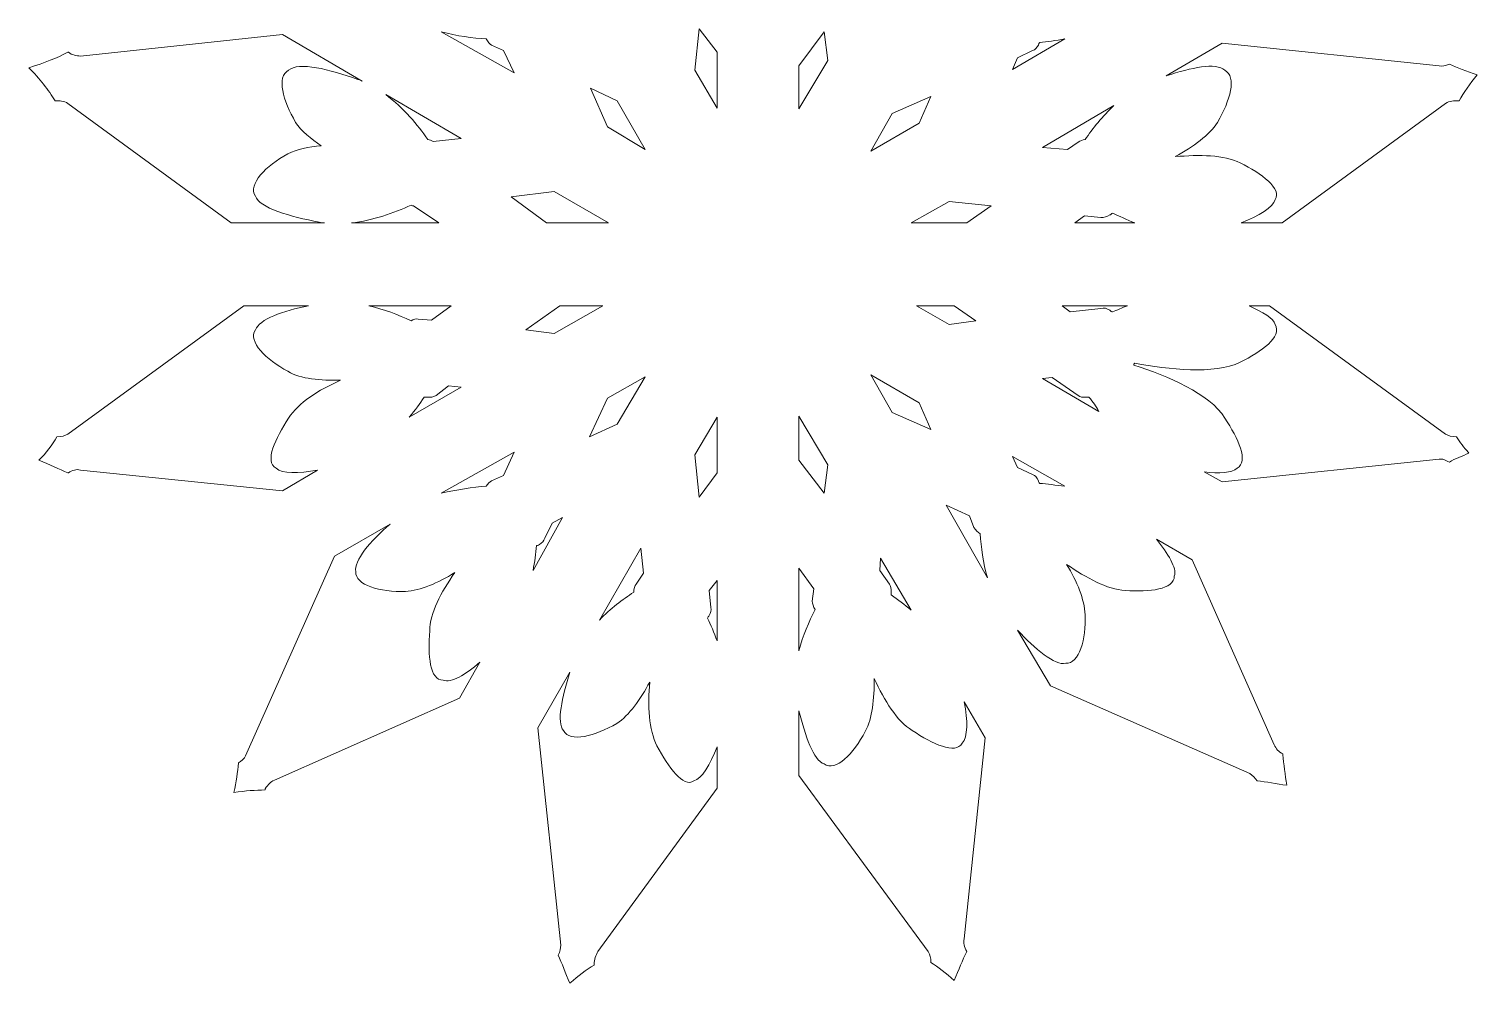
# Model space of a CAD drawing. Header units: centimetres. Extents: x -33.1 to -5.6, y 20.1 to 67.8.
# Drawn here: x -27.73 to -20.99, y 49.28 to 53.72 of the extents above; entities that cross this region are included whole.
import ezdxf

# ---------------------------------------------------------------- set-up
doc = ezdxf.new("R2010")
doc.units = ezdxf.units.CM
doc.header["$MEASUREMENT"] = 0
doc.layers.add('Layer 1', color=7, linetype='Continuous')

msp = doc.modelspace()

# ---------------------------------------------------------------- linework, layer by layer
at = {"layer": 'Layer 1', "color": 7, "lineweight": 0}
for points, knots in [([(-25.60133, 53.67272), (-25.60133, 53.67272), (-25.60133, 53.67272), (-25.60133, 53.67272), (-25.60133, 53.67272), (-25.59315, 53.66045), (-25.58418, 53.64817), (-25.57599, 53.64446), (-25.57599, 53.64446), (-25.57599, 53.64446), (-25.52103, 53.61864), (-25.52103, 53.61864), (-25.52103, 53.61864), (-25.52103, 53.61864), (-25.47191, 53.51475), (-25.47191, 53.51475), (-25.47191, 53.51475), (-25.47191, 53.51475), (-25.81018, 53.70674), (-25.81018, 53.70674), (-25.81018, 53.70674), (-25.73962, 53.68549), (-25.66273, 53.6776), (-25.60133, 53.67272)], [0, 0, 0, 0, 0.1428571, 0.1428571, 0.1428571, 0.1428571, 0.2857143, 0.2857143, 0.2857143, 0.2857143, 0.4285714, 0.4285714, 0.4285714, 0.4285714, 0.5714286, 0.5714286, 0.5714286, 0.5714286, 0.7142857, 0.7142857, 0.7142857, 0.7142857, 1, 1, 1, 1]), ([(-24.52698, 53.35122), (-24.52698, 53.35122), (-24.52698, 53.35122), (-24.52698, 53.35122), (-24.52698, 53.35122), (-24.52698, 53.35122), (-24.63087, 53.52693), (-24.63087, 53.52693), (-24.63087, 53.52693), (-24.63087, 53.52693), (-24.6104, 53.71941), (-24.6104, 53.71941), (-24.6104, 53.71941), (-24.6104, 53.71941), (-24.52698, 53.61094), (-24.52698, 53.61094), (-24.52698, 53.61094), (-24.52698, 53.61094), (-24.52698, 53.35122), (-24.52698, 53.35122)], [0, 0, 0, 0, 0.1666667, 0.1666667, 0.1666667, 0.1666667, 0.3333333, 0.3333333, 0.3333333, 0.3333333, 0.5, 0.5, 0.5, 0.5, 0.6666667, 0.6666667, 0.6666667, 0.6666667, 1, 1, 1, 1]), ([(-24.14602, 53.54827), (-24.14602, 53.54827), (-24.14602, 53.54827), (-24.14602, 53.54827), (-24.14602, 53.54827), (-24.14602, 53.54827), (-24.02908, 53.70674), (-24.02908, 53.70674), (-24.02908, 53.70674), (-24.02908, 53.70674), (-24.01173, 53.57283), (-24.01173, 53.57283), (-24.01173, 53.57283), (-24.01173, 53.57283), (-24.14602, 53.34722), (-24.14602, 53.34722), (-24.14602, 53.34722), (-24.14602, 53.34722), (-24.14602, 53.54827), (-24.14602, 53.54827)], [0, 0, 0, 0, 0.1666667, 0.1666667, 0.1666667, 0.1666667, 0.3333333, 0.3333333, 0.3333333, 0.3333333, 0.5, 0.5, 0.5, 0.5, 0.6666667, 0.6666667, 0.6666667, 0.6666667, 1, 1, 1, 1]), ([(-27.54792, 53.37256), (-27.54792, 53.37256), (-27.54792, 53.37256), (-27.54792, 53.37256), (-27.54792, 53.37256), (-27.56594, 53.38533), (-27.58729, 53.38533), (-27.60688, 53.38533), (-27.60688, 53.38533), (-27.63796, 53.43484), (-27.6789, 53.48892), (-27.72899, 53.53921), (-27.72899, 53.53921), (-27.65687, 53.56055), (-27.59869, 53.5856), (-27.54792, 53.61094), (-27.54792, 53.61094), (-27.54792, 53.61094), (-27.54792, 53.61094), (-27.5446, 53.61094), (-27.5446, 53.61094), (-27.5292, 53.59817), (-27.50698, 53.59359), (-27.48973, 53.59359), (-27.48973, 53.59359), (-27.48973, 53.59359), (-26.54967, 53.69407), (-26.54967, 53.69407), (-26.54967, 53.69407), (-26.54967, 53.69407), (-26.17866, 53.47694), (-26.17866, 53.47694), (-26.17866, 53.47694), (-26.18197, 53.47694), (-26.19026, 53.48483), (-26.19913, 53.48483), (-26.19913, 53.48483), (-26.32942, 53.53102), (-26.47512, 53.56913), (-26.52093, 53.52693), (-26.52093, 53.52693), (-26.5792, 53.4974), (-26.54558, 53.38533), (-26.48818, 53.28485), (-26.48818, 53.28485), (-26.46196, 53.24275), (-26.41616, 53.20922), (-26.36948, 53.17599), (-26.36948, 53.17599), (-26.42844, 53.17229), (-26.48165, 53.15884), (-26.52434, 53.13837), (-26.52434, 53.13837), (-26.62501, 53.08429), (-26.71262, 52.9958), (-26.67491, 52.94142), (-26.67491, 52.94142), (-26.65853, 52.88772), (-26.51206, 52.84562), (-26.37854, 52.82028), (-26.37854, 52.82028), (-26.36948, 52.81658), (-26.36207, 52.81658), (-26.35389, 52.81658), (-26.35389, 52.81658), (-26.35389, 52.81658), (-26.78883, 52.81658), (-26.78883, 52.81658), (-26.78883, 52.81658), (-26.78883, 52.81658), (-27.54792, 53.37256), (-27.54792, 53.37256)], [0, 0, 0, 0, 0.0526316, 0.0526316, 0.0526316, 0.0526316, 0.1052632, 0.1052632, 0.1052632, 0.1052632, 0.1578947, 0.1578947, 0.1578947, 0.1578947, 0.2105263, 0.2105263, 0.2105263, 0.2105263, 0.2631579, 0.2631579, 0.2631579, 0.2631579, 0.3157895, 0.3157895, 0.3157895, 0.3157895, 0.3684211, 0.3684211, 0.3684211, 0.3684211, 0.4210526, 0.4210526, 0.4210526, 0.4210526, 0.4736842, 0.4736842, 0.4736842, 0.4736842, 0.5263158, 0.5263158, 0.5263158, 0.5263158, 0.5789474, 0.5789474, 0.5789474, 0.5789474, 0.6315789, 0.6315789, 0.6315789, 0.6315789, 0.6842105, 0.6842105, 0.6842105, 0.6842105, 0.7368421, 0.7368421, 0.7368421, 0.7368421, 0.7894737, 0.7894737, 0.7894737, 0.7894737, 0.8421053, 0.8421053, 0.8421053, 0.8421053, 0.8947368, 0.8947368, 0.8947368, 0.8947368, 1, 1, 1, 1]), ([(-23.12975, 53.5856), (-23.12975, 53.5856), (-23.12975, 53.5856), (-23.12975, 53.5856), (-23.12975, 53.5856), (-23.12975, 53.5856), (-23.05939, 53.61864), (-23.05939, 53.61864), (-23.05939, 53.61864), (-23.04633, 53.62351), (-23.03893, 53.6317), (-23.03074, 53.64446), (-23.03074, 53.64446), (-23.03074, 53.64817), (-23.03074, 53.65674), (-23.02587, 53.65674), (-23.02587, 53.65674), (-22.99312, 53.66045), (-22.94956, 53.66532), (-22.90863, 53.67272), (-22.90863, 53.67272), (-22.90863, 53.67272), (-23.15188, 53.53102), (-23.15188, 53.53102), (-23.15188, 53.53102), (-23.15188, 53.53102), (-23.12975, 53.5856), (-23.12975, 53.5856)], [0, 0, 0, 0, 0.125, 0.125, 0.125, 0.125, 0.25, 0.25, 0.25, 0.25, 0.375, 0.375, 0.375, 0.375, 0.5, 0.5, 0.5, 0.5, 0.625, 0.625, 0.625, 0.625, 0.75, 0.75, 0.75, 0.75, 1, 1, 1, 1]), ([(-21.89742, 52.81658), (-21.89742, 52.81658), (-21.89742, 52.81658), (-21.89742, 52.81658), (-21.89742, 52.81658), (-21.89742, 52.81658), (-22.08893, 52.81658), (-22.08893, 52.81658), (-22.08893, 52.81658), (-22.00619, 52.8501), (-21.93904, 52.88772), (-21.93017, 52.92582), (-21.93017, 52.92582), (-21.89742, 52.97582), (-21.99303, 53.04667), (-22.09292, 53.09618), (-22.09292, 53.09618), (-22.16913, 53.13428), (-22.28296, 53.13428), (-22.39533, 53.12532), (-22.39533, 53.12532), (-22.31083, 53.17229), (-22.23462, 53.22599), (-22.19876, 53.28485), (-22.19876, 53.28485), (-22.1396, 53.38533), (-22.10695, 53.4974), (-22.16436, 53.52693), (-22.16436, 53.52693), (-22.20607, 53.56513), (-22.3199, 53.53921), (-22.43694, 53.50111), (-22.43694, 53.50111), (-22.43694, 53.50111), (-22.17742, 53.65275), (-22.17742, 53.65275), (-22.17742, 53.65275), (-22.17742, 53.65275), (-21.1668, 53.54827), (-21.1668, 53.54827), (-21.1668, 53.54827), (-21.15286, 53.54379), (-21.13727, 53.54827), (-21.11934, 53.55597), (-21.11934, 53.55597), (-21.08172, 53.53921), (-21.03991, 53.52274), (-20.9907, 53.50598), (-20.9907, 53.50598), (-21.02344, 53.46475), (-21.05297, 53.42256), (-21.07431, 53.38533), (-21.07431, 53.38533), (-21.07431, 53.38533), (-21.07831, 53.38533), (-21.07831, 53.38533), (-21.07831, 53.38533), (-21.09799, 53.38533), (-21.11934, 53.38533), (-21.13727, 53.37256), (-21.13727, 53.37256), (-21.13727, 53.37256), (-21.89742, 52.81658), (-21.89742, 52.81658)], [0, 0, 0, 0, 0.0588235, 0.0588235, 0.0588235, 0.0588235, 0.1176471, 0.1176471, 0.1176471, 0.1176471, 0.1764706, 0.1764706, 0.1764706, 0.1764706, 0.2352941, 0.2352941, 0.2352941, 0.2352941, 0.2941176, 0.2941176, 0.2941176, 0.2941176, 0.3529412, 0.3529412, 0.3529412, 0.3529412, 0.4117647, 0.4117647, 0.4117647, 0.4117647, 0.4705882, 0.4705882, 0.4705882, 0.4705882, 0.5294118, 0.5294118, 0.5294118, 0.5294118, 0.5882353, 0.5882353, 0.5882353, 0.5882353, 0.6470588, 0.6470588, 0.6470588, 0.6470588, 0.7058824, 0.7058824, 0.7058824, 0.7058824, 0.7647059, 0.7647059, 0.7647059, 0.7647059, 0.8235294, 0.8235294, 0.8235294, 0.8235294, 0.8823529, 0.8823529, 0.8823529, 0.8823529, 1, 1, 1, 1]), ([(-24.99126, 53.38533), (-24.99126, 53.38533), (-24.99126, 53.38533), (-24.99126, 53.38533), (-24.99126, 53.38533), (-24.99126, 53.38533), (-24.86184, 53.15884), (-24.86184, 53.15884), (-24.86184, 53.15884), (-24.86184, 53.15884), (-25.03628, 53.26361), (-25.03628, 53.26361), (-25.03628, 53.26361), (-25.03628, 53.26361), (-25.11649, 53.44341), (-25.11649, 53.44341), (-25.11649, 53.44341), (-25.11649, 53.44341), (-24.99126, 53.38533), (-24.99126, 53.38533)], [0, 0, 0, 0, 0.1666667, 0.1666667, 0.1666667, 0.1666667, 0.3333333, 0.3333333, 0.3333333, 0.3333333, 0.5, 0.5, 0.5, 0.5, 0.6666667, 0.6666667, 0.6666667, 0.6666667, 1, 1, 1, 1]), ([(-25.8478, 53.19646), (-25.8478, 53.19646), (-25.8478, 53.19646), (-25.8478, 53.19646), (-25.8478, 53.19646), (-25.85598, 53.20153), (-25.86427, 53.20153), (-25.87323, 53.20513), (-25.87323, 53.20513), (-25.91826, 53.27228), (-25.98628, 53.35122), (-26.06902, 53.41437), (-26.06902, 53.41437), (-26.06902, 53.41437), (-25.71769, 53.20922), (-25.71769, 53.20922), (-25.71769, 53.20922), (-25.71769, 53.20922), (-25.8478, 53.19646), (-25.8478, 53.19646)], [0, 0, 0, 0, 0.1666667, 0.1666667, 0.1666667, 0.1666667, 0.3333333, 0.3333333, 0.3333333, 0.3333333, 0.5, 0.5, 0.5, 0.5, 0.6666667, 0.6666667, 0.6666667, 0.6666667, 1, 1, 1, 1]), ([(-23.71205, 53.32637), (-23.71205, 53.32637), (-23.71205, 53.32637), (-23.71205, 53.32637), (-23.71205, 53.32637), (-23.71205, 53.32637), (-23.53195, 53.40531), (-23.53195, 53.40531), (-23.53195, 53.40531), (-23.53195, 53.40531), (-23.58604, 53.28037), (-23.58604, 53.28037), (-23.58604, 53.28037), (-23.58604, 53.28037), (-23.81195, 53.15065), (-23.81195, 53.15065), (-23.81195, 53.15065), (-23.81195, 53.15065), (-23.71205, 53.32637), (-23.71205, 53.32637)], [0, 0, 0, 0, 0.1666667, 0.1666667, 0.1666667, 0.1666667, 0.3333333, 0.3333333, 0.3333333, 0.3333333, 0.5, 0.5, 0.5, 0.5, 0.6666667, 0.6666667, 0.6666667, 0.6666667, 1, 1, 1, 1]), ([(-23.01271, 53.16742), (-23.01271, 53.16742), (-23.01271, 53.16742), (-23.01271, 53.16742), (-23.01271, 53.16742), (-23.01271, 53.16742), (-22.68019, 53.36398), (-22.68019, 53.36398), (-22.68019, 53.36398), (-22.7334, 53.31399), (-22.77921, 53.25503), (-22.81448, 53.20513), (-22.81448, 53.20513), (-22.82589, 53.20153), (-22.83748, 53.20153), (-22.84723, 53.19246), (-22.84723, 53.19246), (-22.84723, 53.19246), (-22.89635, 53.15884), (-22.89635, 53.15884), (-22.89635, 53.15884), (-22.89635, 53.15884), (-23.01271, 53.16742), (-23.01271, 53.16742)], [0, 0, 0, 0, 0.1428571, 0.1428571, 0.1428571, 0.1428571, 0.2857143, 0.2857143, 0.2857143, 0.2857143, 0.4285714, 0.4285714, 0.4285714, 0.4285714, 0.5714286, 0.5714286, 0.5714286, 0.5714286, 0.7142857, 0.7142857, 0.7142857, 0.7142857, 1, 1, 1, 1]), ([(-25.48497, 52.93771), (-25.48497, 52.93771), (-25.48497, 52.93771), (-25.48497, 52.93771), (-25.48497, 52.93771), (-25.48497, 52.93771), (-25.28441, 52.96305), (-25.28441, 52.96305), (-25.28441, 52.96305), (-25.28441, 52.96305), (-25.03229, 52.81658), (-25.03229, 52.81658), (-25.03229, 52.81658), (-25.03229, 52.81658), (-25.32134, 52.81658), (-25.32134, 52.81658), (-25.32134, 52.81658), (-25.32134, 52.81658), (-25.48497, 52.93771), (-25.48497, 52.93771)], [0, 0, 0, 0, 0.1666667, 0.1666667, 0.1666667, 0.1666667, 0.3333333, 0.3333333, 0.3333333, 0.3333333, 0.5, 0.5, 0.5, 0.5, 0.6666667, 0.6666667, 0.6666667, 0.6666667, 1, 1, 1, 1]), ([(-26.22866, 52.81658), (-26.22866, 52.81658), (-26.22866, 52.81658), (-26.22866, 52.81658), (-26.22866, 52.81658), (-26.12798, 52.82915), (-26.03121, 52.86199), (-25.951, 52.89961), (-25.951, 52.89961), (-25.94701, 52.896), (-25.9396, 52.896), (-25.9396, 52.896), (-25.9396, 52.896), (-25.9396, 52.896), (-25.82246, 52.81658), (-25.82246, 52.81658), (-25.82246, 52.81658), (-25.82246, 52.81658), (-26.22866, 52.81658), (-26.22866, 52.81658)], [0, 0, 0, 0, 0.1666667, 0.1666667, 0.1666667, 0.1666667, 0.3333333, 0.3333333, 0.3333333, 0.3333333, 0.5, 0.5, 0.5, 0.5, 0.6666667, 0.6666667, 0.6666667, 0.6666667, 1, 1, 1, 1]), ([(-23.36482, 52.81658), (-23.36482, 52.81658), (-23.36482, 52.81658), (-23.36482, 52.81658), (-23.36482, 52.81658), (-23.36482, 52.81658), (-23.62444, 52.81658), (-23.62444, 52.81658), (-23.62444, 52.81658), (-23.62444, 52.81658), (-23.44756, 52.91637), (-23.44756, 52.91637), (-23.44756, 52.91637), (-23.44756, 52.91637), (-23.25099, 52.896), (-23.25099, 52.896), (-23.25099, 52.896), (-23.25099, 52.896), (-23.36482, 52.81658), (-23.36482, 52.81658)], [0, 0, 0, 0, 0.1666667, 0.1666667, 0.1666667, 0.1666667, 0.3333333, 0.3333333, 0.3333333, 0.3333333, 0.5, 0.5, 0.5, 0.5, 0.6666667, 0.6666667, 0.6666667, 0.6666667, 1, 1, 1, 1]), ([(-22.86204, 52.81658), (-22.86204, 52.81658), (-22.86204, 52.81658), (-22.86204, 52.81658), (-22.86204, 52.81658), (-22.86204, 52.81658), (-22.8178, 52.8501), (-22.8178, 52.8501), (-22.8178, 52.8501), (-22.8178, 52.8501), (-22.74168, 52.84152), (-22.74168, 52.84152), (-22.74168, 52.84152), (-22.72444, 52.84152), (-22.71294, 52.84562), (-22.69988, 52.8538), (-22.69988, 52.8538), (-22.69491, 52.8538), (-22.69159, 52.86199), (-22.6876, 52.86199), (-22.6876, 52.86199), (-22.65739, 52.8501), (-22.62045, 52.83285), (-22.58283, 52.81658), (-22.58283, 52.81658), (-22.58283, 52.81658), (-22.86204, 52.81658), (-22.86204, 52.81658)], [0, 0, 0, 0, 0.125, 0.125, 0.125, 0.125, 0.25, 0.25, 0.25, 0.25, 0.375, 0.375, 0.375, 0.375, 0.5, 0.5, 0.5, 0.5, 0.625, 0.625, 0.625, 0.625, 0.75, 0.75, 0.75, 0.75, 1, 1, 1, 1]), ([(-27.48973, 51.66718), (-27.48973, 51.66718), (-27.48973, 51.66718), (-27.48973, 51.66718), (-27.48973, 51.66718), (-27.50698, 51.67166), (-27.5292, 51.66718), (-27.5446, 51.65373), (-27.5446, 51.65373), (-27.5446, 51.65373), (-27.54792, 51.65373), (-27.54792, 51.65373), (-27.54792, 51.65373), (-27.58729, 51.67166), (-27.63231, 51.69164), (-27.68309, 51.7126), (-27.68309, 51.7126), (-27.64868, 51.74622), (-27.62003, 51.78384), (-27.59869, 51.82155), (-27.59869, 51.82155), (-27.57735, 51.82155), (-27.56195, 51.82594), (-27.54792, 51.83383), (-27.54792, 51.83383), (-27.54792, 51.83383), (-26.72977, 52.43162), (-26.72977, 52.43162), (-26.72977, 52.43162), (-26.72977, 52.43162), (-26.42844, 52.43162), (-26.42844, 52.43162), (-26.42844, 52.43162), (-26.54558, 52.40707), (-26.65853, 52.36896), (-26.67491, 52.31897), (-26.67491, 52.31897), (-26.71262, 52.26488), (-26.62501, 52.18097), (-26.52434, 52.12659), (-26.52434, 52.12659), (-26.46196, 52.08848), (-26.37357, 52.08478), (-26.27855, 52.08478), (-26.27855, 52.08478), (-26.38264, 52.03927), (-26.47512, 51.9804), (-26.52093, 51.90916), (-26.52093, 51.90916), (-26.58232, 51.81288), (-26.63475, 51.70811), (-26.5792, 51.67537), (-26.5792, 51.67537), (-26.54967, 51.65003), (-26.47512, 51.65003), (-26.38663, 51.66718), (-26.38663, 51.66718), (-26.38663, 51.66718), (-26.54967, 51.57012), (-26.54967, 51.57012), (-26.54967, 51.57012), (-26.54967, 51.57012), (-27.48973, 51.66718), (-27.48973, 51.66718)], [0, 0, 0, 0, 0.0588235, 0.0588235, 0.0588235, 0.0588235, 0.1176471, 0.1176471, 0.1176471, 0.1176471, 0.1764706, 0.1764706, 0.1764706, 0.1764706, 0.2352941, 0.2352941, 0.2352941, 0.2352941, 0.2941176, 0.2941176, 0.2941176, 0.2941176, 0.3529412, 0.3529412, 0.3529412, 0.3529412, 0.4117647, 0.4117647, 0.4117647, 0.4117647, 0.4705882, 0.4705882, 0.4705882, 0.4705882, 0.5294118, 0.5294118, 0.5294118, 0.5294118, 0.5882353, 0.5882353, 0.5882353, 0.5882353, 0.6470588, 0.6470588, 0.6470588, 0.6470588, 0.7058824, 0.7058824, 0.7058824, 0.7058824, 0.7647059, 0.7647059, 0.7647059, 0.7647059, 0.8235294, 0.8235294, 0.8235294, 0.8235294, 0.8823529, 0.8823529, 0.8823529, 0.8823529, 1, 1, 1, 1]), ([(-25.76428, 52.43162), (-25.76428, 52.43162), (-25.76428, 52.43162), (-25.76428, 52.43162), (-25.76428, 52.43162), (-25.76428, 52.43162), (-25.85598, 52.36477), (-25.85598, 52.36477), (-25.85598, 52.36477), (-25.85598, 52.36477), (-25.91826, 52.36896), (-25.91826, 52.36896), (-25.91826, 52.36896), (-25.92732, 52.37305), (-25.9396, 52.36896), (-25.951, 52.36077), (-25.951, 52.36077), (-26.01162, 52.38982), (-26.07711, 52.41515), (-26.14757, 52.43162), (-26.14757, 52.43162), (-26.14757, 52.43162), (-25.76428, 52.43162), (-25.76428, 52.43162)], [0, 0, 0, 0, 0.1428571, 0.1428571, 0.1428571, 0.1428571, 0.2857143, 0.2857143, 0.2857143, 0.2857143, 0.4285714, 0.4285714, 0.4285714, 0.4285714, 0.5714286, 0.5714286, 0.5714286, 0.5714286, 0.7142857, 0.7142857, 0.7142857, 0.7142857, 1, 1, 1, 1]), ([(-25.41704, 52.31897), (-25.41704, 52.31897), (-25.41704, 52.31897), (-25.41704, 52.31897), (-25.41704, 52.31897), (-25.41704, 52.31897), (-25.25819, 52.43162), (-25.25819, 52.43162), (-25.25819, 52.43162), (-25.25819, 52.43162), (-25.05928, 52.43162), (-25.05928, 52.43162), (-25.05928, 52.43162), (-25.05928, 52.43162), (-25.28441, 52.30269), (-25.28441, 52.30269), (-25.28441, 52.30269), (-25.28441, 52.30269), (-25.41704, 52.31897), (-25.41704, 52.31897)], [0, 0, 0, 0, 0.1666667, 0.1666667, 0.1666667, 0.1666667, 0.3333333, 0.3333333, 0.3333333, 0.3333333, 0.5, 0.5, 0.5, 0.5, 0.6666667, 0.6666667, 0.6666667, 0.6666667, 1, 1, 1, 1]), ([(-23.5991, 52.43162), (-23.5991, 52.43162), (-23.5991, 52.43162), (-23.5991, 52.43162), (-23.5991, 52.43162), (-23.5991, 52.43162), (-23.423, 52.43162), (-23.423, 52.43162), (-23.423, 52.43162), (-23.423, 52.43162), (-23.32311, 52.36077), (-23.32311, 52.36077), (-23.32311, 52.36077), (-23.32311, 52.36077), (-23.44756, 52.3443), (-23.44756, 52.3443), (-23.44756, 52.3443), (-23.44756, 52.3443), (-23.5991, 52.43162), (-23.5991, 52.43162)], [0, 0, 0, 0, 0.1666667, 0.1666667, 0.1666667, 0.1666667, 0.3333333, 0.3333333, 0.3333333, 0.3333333, 0.5, 0.5, 0.5, 0.5, 0.6666667, 0.6666667, 0.6666667, 0.6666667, 1, 1, 1, 1]), ([(-22.88329, 52.40258), (-22.88329, 52.40258), (-22.88329, 52.40258), (-22.88329, 52.40258), (-22.88329, 52.40258), (-22.88329, 52.40258), (-22.92091, 52.43162), (-22.92091, 52.43162), (-22.92091, 52.43162), (-22.92091, 52.43162), (-22.61792, 52.43162), (-22.61792, 52.43162), (-22.61792, 52.43162), (-22.64092, 52.42344), (-22.66625, 52.41077), (-22.6876, 52.40258), (-22.6876, 52.40258), (-22.69159, 52.40258), (-22.69491, 52.40707), (-22.69988, 52.41077), (-22.69988, 52.41077), (-22.71294, 52.41935), (-22.72444, 52.42344), (-22.74168, 52.41935), (-22.74168, 52.41935), (-22.74168, 52.41935), (-22.88329, 52.40258), (-22.88329, 52.40258)], [0, 0, 0, 0, 0.125, 0.125, 0.125, 0.125, 0.25, 0.25, 0.25, 0.25, 0.375, 0.375, 0.375, 0.375, 0.5, 0.5, 0.5, 0.5, 0.625, 0.625, 0.625, 0.625, 0.75, 0.75, 0.75, 0.75, 1, 1, 1, 1]), ([(-21.13727, 51.83383), (-21.13727, 51.83383), (-21.13727, 51.83383), (-21.13727, 51.83383), (-21.13727, 51.83383), (-21.12421, 51.82594), (-21.10871, 51.82155), (-21.08572, 51.82155), (-21.08572, 51.82155), (-21.06944, 51.79573), (-21.05297, 51.77234), (-21.02851, 51.74622), (-21.02851, 51.74622), (-21.06125, 51.72975), (-21.09146, 51.72156), (-21.11934, 51.70441), (-21.11934, 51.70441), (-21.13727, 51.7126), (-21.15286, 51.72156), (-21.1668, 51.71718), (-21.1668, 51.71718), (-21.1668, 51.71718), (-22.17742, 51.61222), (-22.17742, 51.61222), (-22.17742, 51.61222), (-22.17742, 51.61222), (-22.26084, 51.6589), (-22.26084, 51.6589), (-22.26084, 51.6589), (-22.18969, 51.65003), (-22.13073, 51.65373), (-22.10695, 51.67537), (-22.10695, 51.67537), (-22.05131, 51.70811), (-22.10198, 51.81288), (-22.16436, 51.90916), (-22.16436, 51.90916), (-22.23462, 52.02251), (-22.43207, 52.10563), (-22.5877, 52.15534), (-22.5877, 52.15534), (-22.5877, 52.15534), (-22.5877, 52.15963), (-22.5877, 52.15963), (-22.5877, 52.15963), (-22.5877, 52.15963), (-22.58283, 52.16421), (-22.58283, 52.16421), (-22.58283, 52.16421), (-22.42466, 52.13546), (-22.21503, 52.11012), (-22.09292, 52.1684), (-22.09292, 52.1684), (-21.99303, 52.21878), (-21.89742, 52.28505), (-21.93017, 52.3443), (-21.93017, 52.3443), (-21.93504, 52.37305), (-21.98991, 52.40258), (-22.05131, 52.43162), (-22.05131, 52.43162), (-22.05131, 52.43162), (-21.95629, 52.43162), (-21.95629, 52.43162), (-21.95629, 52.43162), (-21.95629, 52.43162), (-21.13727, 51.83383), (-21.13727, 51.83383)], [0, 0, 0, 0, 0.0555556, 0.0555556, 0.0555556, 0.0555556, 0.1111111, 0.1111111, 0.1111111, 0.1111111, 0.1666667, 0.1666667, 0.1666667, 0.1666667, 0.2222222, 0.2222222, 0.2222222, 0.2222222, 0.2777778, 0.2777778, 0.2777778, 0.2777778, 0.3333333, 0.3333333, 0.3333333, 0.3333333, 0.3888889, 0.3888889, 0.3888889, 0.3888889, 0.4444444, 0.4444444, 0.4444444, 0.4444444, 0.5, 0.5, 0.5, 0.5, 0.5555556, 0.5555556, 0.5555556, 0.5555556, 0.6111111, 0.6111111, 0.6111111, 0.6111111, 0.6666667, 0.6666667, 0.6666667, 0.6666667, 0.7222222, 0.7222222, 0.7222222, 0.7222222, 0.7777778, 0.7777778, 0.7777778, 0.7777778, 0.8333333, 0.8333333, 0.8333333, 0.8333333, 0.8888889, 0.8888889, 0.8888889, 0.8888889, 1, 1, 1, 1]), ([(-24.99126, 51.88002), (-24.99126, 51.88002), (-24.99126, 51.88002), (-24.99126, 51.88002), (-24.99126, 51.88002), (-24.99126, 51.88002), (-25.12058, 51.82155), (-25.12058, 51.82155), (-25.12058, 51.82155), (-25.12058, 51.82155), (-25.03628, 52.00116), (-25.03628, 52.00116), (-25.03628, 52.00116), (-25.03628, 52.00116), (-24.86184, 52.10125), (-24.86184, 52.10125), (-24.86184, 52.10125), (-24.86184, 52.10125), (-24.99126, 51.88002), (-24.99126, 51.88002)], [0, 0, 0, 0, 0.1666667, 0.1666667, 0.1666667, 0.1666667, 0.3333333, 0.3333333, 0.3333333, 0.3333333, 0.5, 0.5, 0.5, 0.5, 0.6666667, 0.6666667, 0.6666667, 0.6666667, 1, 1, 1, 1]), ([(-23.58604, 51.9804), (-23.58604, 51.9804), (-23.58604, 51.9804), (-23.58604, 51.9804), (-23.58604, 51.9804), (-23.58604, 51.9804), (-23.53195, 51.85517), (-23.53195, 51.85517), (-23.53195, 51.85517), (-23.53195, 51.85517), (-23.71205, 51.9345), (-23.71205, 51.9345), (-23.71205, 51.9345), (-23.71205, 51.9345), (-23.81195, 52.11012), (-23.81195, 52.11012), (-23.81195, 52.11012), (-23.81195, 52.11012), (-23.58604, 51.9804), (-23.58604, 51.9804)], [0, 0, 0, 0, 0.1666667, 0.1666667, 0.1666667, 0.1666667, 0.3333333, 0.3333333, 0.3333333, 0.3333333, 0.5, 0.5, 0.5, 0.5, 0.6666667, 0.6666667, 0.6666667, 0.6666667, 1, 1, 1, 1]), ([(-22.96759, 52.09784), (-22.96759, 52.09784), (-22.96759, 52.09784), (-22.96759, 52.09784), (-22.96759, 52.09784), (-22.96759, 52.09784), (-22.84723, 52.01393), (-22.84723, 52.01393), (-22.84723, 52.01393), (-22.83748, 52.00574), (-22.82589, 52.00574), (-22.80795, 52.00574), (-22.80795, 52.00574), (-22.80795, 52.00574), (-22.80055, 52.00574), (-22.79655, 52.00574), (-22.79655, 52.00574), (-22.77921, 51.98401), (-22.76205, 51.96325), (-22.74987, 51.93908), (-22.74987, 51.93908), (-22.74987, 51.93908), (-23.01271, 52.09336), (-23.01271, 52.09336), (-23.01271, 52.09336), (-23.01271, 52.09336), (-22.96759, 52.09784), (-22.96759, 52.09784)], [0, 0, 0, 0, 0.125, 0.125, 0.125, 0.125, 0.25, 0.25, 0.25, 0.25, 0.375, 0.375, 0.375, 0.375, 0.5, 0.5, 0.5, 0.5, 0.625, 0.625, 0.625, 0.625, 0.75, 0.75, 0.75, 0.75, 1, 1, 1, 1]), ([(-25.88961, 52.00574), (-25.88961, 52.00574), (-25.88961, 52.00574), (-25.88961, 52.00574), (-25.88961, 52.00574), (-25.88551, 52.00574), (-25.88132, 52.00574), (-25.88132, 52.00574), (-25.88132, 52.00574), (-25.8593, 52.00574), (-25.8478, 52.00574), (-25.83464, 52.01393), (-25.83464, 52.01393), (-25.83464, 52.01393), (-25.77656, 52.05944), (-25.77656, 52.05944), (-25.77656, 52.05944), (-25.77656, 52.05944), (-25.71769, 52.05203), (-25.71769, 52.05203), (-25.71769, 52.05203), (-25.71769, 52.05203), (-25.96007, 51.91355), (-25.96007, 51.91355), (-25.96007, 51.91355), (-25.93141, 51.94649), (-25.91007, 51.97582), (-25.88961, 52.00574)], [0, 0, 0, 0, 0.125, 0.125, 0.125, 0.125, 0.25, 0.25, 0.25, 0.25, 0.375, 0.375, 0.375, 0.375, 0.5, 0.5, 0.5, 0.5, 0.625, 0.625, 0.625, 0.625, 0.75, 0.75, 0.75, 0.75, 1, 1, 1, 1]), ([(-24.52698, 51.65373), (-24.52698, 51.65373), (-24.52698, 51.65373), (-24.52698, 51.65373), (-24.52698, 51.65373), (-24.52698, 51.65373), (-24.6104, 51.54137), (-24.6104, 51.54137), (-24.6104, 51.54137), (-24.6104, 51.54137), (-24.63087, 51.73793), (-24.63087, 51.73793), (-24.63087, 51.73793), (-24.63087, 51.73793), (-24.52698, 51.91355), (-24.52698, 51.91355), (-24.52698, 51.91355), (-24.52698, 51.91355), (-24.52698, 51.65373), (-24.52698, 51.65373)], [0, 0, 0, 0, 0.1666667, 0.1666667, 0.1666667, 0.1666667, 0.3333333, 0.3333333, 0.3333333, 0.3333333, 0.5, 0.5, 0.5, 0.5, 0.6666667, 0.6666667, 0.6666667, 0.6666667, 1, 1, 1, 1]), ([(-24.14602, 51.91803), (-24.14602, 51.91803), (-24.14602, 51.91803), (-24.14602, 51.91803), (-24.14602, 51.91803), (-24.14602, 51.91803), (-24.01173, 51.69164), (-24.01173, 51.69164), (-24.01173, 51.69164), (-24.01173, 51.69164), (-24.02908, 51.55901), (-24.02908, 51.55901), (-24.02908, 51.55901), (-24.02908, 51.55901), (-24.14602, 51.7126), (-24.14602, 51.7126), (-24.14602, 51.7126), (-24.14602, 51.7126), (-24.14602, 51.91803), (-24.14602, 51.91803)], [0, 0, 0, 0, 0.1666667, 0.1666667, 0.1666667, 0.1666667, 0.3333333, 0.3333333, 0.3333333, 0.3333333, 0.5, 0.5, 0.5, 0.5, 0.6666667, 0.6666667, 0.6666667, 0.6666667, 1, 1, 1, 1]), ([(-25.52103, 51.64214), (-25.52103, 51.64214), (-25.52103, 51.64214), (-25.52103, 51.64214), (-25.52103, 51.64214), (-25.52103, 51.64214), (-25.57599, 51.61641), (-25.57599, 51.61641), (-25.57599, 51.61641), (-25.58418, 51.61222), (-25.59315, 51.60403), (-25.60133, 51.59175), (-25.60133, 51.59175), (-25.66273, 51.58717), (-25.73962, 51.57548), (-25.81018, 51.55901), (-25.81018, 51.55901), (-25.81018, 51.55901), (-25.47191, 51.74992), (-25.47191, 51.74992), (-25.47191, 51.74992), (-25.47191, 51.74992), (-25.52103, 51.64214), (-25.52103, 51.64214)], [0, 0, 0, 0, 0.1428571, 0.1428571, 0.1428571, 0.1428571, 0.2857143, 0.2857143, 0.2857143, 0.2857143, 0.4285714, 0.4285714, 0.4285714, 0.4285714, 0.5714286, 0.5714286, 0.5714286, 0.5714286, 0.7142857, 0.7142857, 0.7142857, 0.7142857, 1, 1, 1, 1]), ([(-23.12975, 51.67907), (-23.12975, 51.67907), (-23.12975, 51.67907), (-23.12975, 51.67907), (-23.12975, 51.67907), (-23.12975, 51.67907), (-23.15188, 51.72975), (-23.15188, 51.72975), (-23.15188, 51.72975), (-23.15188, 51.72975), (-22.90863, 51.59175), (-22.90863, 51.59175), (-22.90863, 51.59175), (-22.94956, 51.59545), (-22.99312, 51.60403), (-23.02587, 51.60403), (-23.02587, 51.60403), (-23.03074, 51.60822), (-23.03074, 51.61222), (-23.03074, 51.61641), (-23.03074, 51.61641), (-23.03893, 51.63356), (-23.04633, 51.64214), (-23.05939, 51.64633), (-23.05939, 51.64633), (-23.05939, 51.64633), (-23.12975, 51.67907), (-23.12975, 51.67907)], [0, 0, 0, 0, 0.125, 0.125, 0.125, 0.125, 0.25, 0.25, 0.25, 0.25, 0.375, 0.375, 0.375, 0.375, 0.5, 0.5, 0.5, 0.5, 0.625, 0.625, 0.625, 0.625, 0.75, 0.75, 0.75, 0.75, 1, 1, 1, 1]), ([(-23.46062, 51.50375), (-23.46062, 51.50375), (-23.46062, 51.50375), (-23.46062, 51.50375), (-23.46062, 51.50375), (-23.46062, 51.50375), (-23.35166, 51.45346), (-23.35166, 51.45346), (-23.35166, 51.45346), (-23.35166, 51.45346), (-23.33197, 51.39937), (-23.33197, 51.39937), (-23.33197, 51.39937), (-23.32311, 51.38631), (-23.31404, 51.3792), (-23.30264, 51.37033), (-23.30264, 51.37033), (-23.29757, 51.30767), (-23.28958, 51.23604), (-23.26902, 51.16558), (-23.26902, 51.16558), (-23.26902, 51.16558), (-23.46062, 51.50375), (-23.46062, 51.50375)], [0, 0, 0, 0, 0.1428571, 0.1428571, 0.1428571, 0.1428571, 0.2857143, 0.2857143, 0.2857143, 0.2857143, 0.4285714, 0.4285714, 0.4285714, 0.4285714, 0.5714286, 0.5714286, 0.5714286, 0.5714286, 0.7142857, 0.7142857, 0.7142857, 0.7142857, 1, 1, 1, 1]), ([(-25.72588, 50.60579), (-25.72588, 50.60579), (-25.72588, 50.60579), (-25.72588, 50.60579), (-25.72588, 50.60579), (-25.72588, 50.60579), (-26.5872, 50.22464), (-26.5872, 50.22464), (-26.5872, 50.22464), (-26.60454, 50.21636), (-26.61594, 50.20378), (-26.62988, 50.18361), (-26.62988, 50.18361), (-26.62988, 50.18361), (-26.62988, 50.17825), (-26.62988, 50.17825), (-26.62988, 50.17825), (-26.67491, 50.17825), (-26.7209, 50.17455), (-26.77558, 50.16597), (-26.77558, 50.16597), (-26.76252, 50.21636), (-26.75843, 50.26187), (-26.75443, 50.30397), (-26.75443, 50.30397), (-26.74283, 50.31255), (-26.72568, 50.32502), (-26.7209, 50.3372), (-26.7209, 50.3372), (-26.7209, 50.3372), (-26.3072, 51.26596), (-26.3072, 51.26596), (-26.3072, 51.26596), (-26.3072, 51.26596), (-26.04856, 51.41565), (-26.04856, 51.41565), (-26.04856, 51.41565), (-26.14017, 51.33671), (-26.21959, 51.24413), (-26.20819, 51.19452), (-26.20819, 51.19452), (-26.21141, 51.13108), (-26.09436, 51.09843), (-25.97722, 51.10203), (-25.97722, 51.10203), (-25.90686, 51.10691), (-25.82665, 51.14014), (-25.74791, 51.18975), (-25.74791, 51.18975), (-25.81018, 51.09843), (-25.86427, 51.00214), (-25.86427, 50.91823), (-25.86427, 50.91823), (-25.87323, 50.80557), (-25.86427, 50.68892), (-25.8019, 50.68892), (-25.8019, 50.68892), (-25.76428, 50.67615), (-25.69713, 50.71338), (-25.63086, 50.77254), (-25.63086, 50.77254), (-25.63086, 50.77254), (-25.72588, 50.60579), (-25.72588, 50.60579)], [0, 0, 0, 0, 0.0588235, 0.0588235, 0.0588235, 0.0588235, 0.1176471, 0.1176471, 0.1176471, 0.1176471, 0.1764706, 0.1764706, 0.1764706, 0.1764706, 0.2352941, 0.2352941, 0.2352941, 0.2352941, 0.2941176, 0.2941176, 0.2941176, 0.2941176, 0.3529412, 0.3529412, 0.3529412, 0.3529412, 0.4117647, 0.4117647, 0.4117647, 0.4117647, 0.4705882, 0.4705882, 0.4705882, 0.4705882, 0.5294118, 0.5294118, 0.5294118, 0.5294118, 0.5882353, 0.5882353, 0.5882353, 0.5882353, 0.6470588, 0.6470588, 0.6470588, 0.6470588, 0.7058824, 0.7058824, 0.7058824, 0.7058824, 0.7647059, 0.7647059, 0.7647059, 0.7647059, 0.8235294, 0.8235294, 0.8235294, 0.8235294, 0.8823529, 0.8823529, 0.8823529, 0.8823529, 1, 1, 1, 1]), ([(-25.38342, 51.1991), (-25.38342, 51.1991), (-25.38342, 51.1991), (-25.38342, 51.1991), (-25.38342, 51.1991), (-25.37533, 51.24032), (-25.37114, 51.27814), (-25.36715, 51.31576), (-25.36715, 51.31576), (-25.36715, 51.31576), (-25.35808, 51.31576), (-25.35409, 51.32034), (-25.35409, 51.32034), (-25.34181, 51.32803), (-25.33274, 51.33671), (-25.32875, 51.34928), (-25.32875, 51.34928), (-25.32875, 51.34928), (-25.29513, 51.41984), (-25.29513, 51.41984), (-25.29513, 51.41984), (-25.29513, 51.41984), (-25.24679, 51.44557), (-25.24679, 51.44557), (-25.24679, 51.44557), (-25.24679, 51.44557), (-25.38342, 51.1991), (-25.38342, 51.1991)], [0, 0, 0, 0, 0.125, 0.125, 0.125, 0.125, 0.25, 0.25, 0.25, 0.25, 0.375, 0.375, 0.375, 0.375, 0.5, 0.5, 0.5, 0.5, 0.625, 0.625, 0.625, 0.625, 0.75, 0.75, 0.75, 0.75, 1, 1, 1, 1]), ([(-24.86924, 51.18653), (-24.86924, 51.18653), (-24.86924, 51.18653), (-24.86924, 51.18653), (-24.86924, 51.18653), (-24.86924, 51.18653), (-24.90277, 51.13644), (-24.90277, 51.13644), (-24.90277, 51.13644), (-24.91105, 51.12796), (-24.91505, 51.1148), (-24.91505, 51.09843), (-24.91505, 51.09843), (-24.96504, 51.06481), (-25.024, 51.023), (-25.0739, 50.96891), (-25.0739, 50.96891), (-25.0739, 50.96891), (-24.8823, 51.30348), (-24.8823, 51.30348), (-24.8823, 51.30348), (-24.8823, 51.30348), (-24.86924, 51.18653), (-24.86924, 51.18653)], [0, 0, 0, 0, 0.1428571, 0.1428571, 0.1428571, 0.1428571, 0.2857143, 0.2857143, 0.2857143, 0.2857143, 0.4285714, 0.4285714, 0.4285714, 0.4285714, 0.5714286, 0.5714286, 0.5714286, 0.5714286, 0.7142857, 0.7142857, 0.7142857, 0.7142857, 1, 1, 1, 1]), ([(-21.87608, 50.20008), (-21.87608, 50.20008), (-21.87608, 50.20008), (-21.87608, 50.20008), (-21.87608, 50.20008), (-21.92364, 50.20778), (-21.97256, 50.21636), (-22.01437, 50.22055), (-22.01437, 50.22055), (-22.02266, 50.23361), (-22.03571, 50.24511), (-22.04799, 50.25446), (-22.04799, 50.25446), (-22.04799, 50.25446), (-22.97577, 50.66358), (-22.97577, 50.66358), (-22.97577, 50.66358), (-22.97577, 50.66358), (-23.12975, 50.92233), (-23.12975, 50.92233), (-23.12975, 50.92233), (-23.04633, 50.83462), (-22.95531, 50.75577), (-22.90463, 50.76796), (-22.90463, 50.76796), (-22.84323, 50.76435), (-22.80795, 50.88052), (-22.81448, 50.99396), (-22.81448, 50.99396), (-22.8178, 51.06481), (-22.85054, 51.14842), (-22.90044, 51.22775), (-22.90044, 51.22775), (-22.80795, 51.16558), (-22.71294, 51.1111), (-22.62776, 51.10691), (-22.62776, 51.10691), (-22.51568, 51.09843), (-22.39932, 51.1111), (-22.39932, 51.17376), (-22.39932, 51.17376), (-22.38626, 51.21099), (-22.42885, 51.27814), (-22.48274, 51.3448), (-22.48274, 51.3448), (-22.48274, 51.3448), (-22.31571, 51.2491), (-22.31571, 51.2491), (-22.31571, 51.2491), (-22.31571, 51.2491), (-21.93504, 50.38798), (-21.93504, 50.38798), (-21.93504, 50.38798), (-21.92598, 50.37112), (-21.91448, 50.35484), (-21.89401, 50.34578), (-21.89401, 50.34578), (-21.89401, 50.34578), (-21.89401, 50.34578), (-21.89401, 50.34178), (-21.89401, 50.34178), (-21.89002, 50.29949), (-21.88417, 50.24959), (-21.87608, 50.20008)], [0, 0, 0, 0, 0.0588235, 0.0588235, 0.0588235, 0.0588235, 0.1176471, 0.1176471, 0.1176471, 0.1176471, 0.1764706, 0.1764706, 0.1764706, 0.1764706, 0.2352941, 0.2352941, 0.2352941, 0.2352941, 0.2941176, 0.2941176, 0.2941176, 0.2941176, 0.3529412, 0.3529412, 0.3529412, 0.3529412, 0.4117647, 0.4117647, 0.4117647, 0.4117647, 0.4705882, 0.4705882, 0.4705882, 0.4705882, 0.5294118, 0.5294118, 0.5294118, 0.5294118, 0.5882353, 0.5882353, 0.5882353, 0.5882353, 0.6470588, 0.6470588, 0.6470588, 0.6470588, 0.7058824, 0.7058824, 0.7058824, 0.7058824, 0.7647059, 0.7647059, 0.7647059, 0.7647059, 0.8235294, 0.8235294, 0.8235294, 0.8235294, 0.8823529, 0.8823529, 0.8823529, 0.8823529, 1, 1, 1, 1]), ([(-23.72433, 51.13644), (-23.72433, 51.13644), (-23.72433, 51.13644), (-23.72433, 51.13644), (-23.72433, 51.13644), (-23.72433, 51.13644), (-23.77023, 51.1991), (-23.77023, 51.1991), (-23.77023, 51.1991), (-23.77023, 51.1991), (-23.76614, 51.25679), (-23.76614, 51.25679), (-23.76614, 51.25679), (-23.76614, 51.25679), (-23.62444, 51.0153), (-23.62444, 51.0153), (-23.62444, 51.0153), (-23.65319, 51.03947), (-23.68671, 51.06481), (-23.71615, 51.08566), (-23.71615, 51.08566), (-23.71615, 51.09015), (-23.71615, 51.09385), (-23.71615, 51.09843), (-23.71615, 51.09843), (-23.71615, 51.1148), (-23.71946, 51.12796), (-23.72433, 51.13644)], [0, 0, 0, 0, 0.125, 0.125, 0.125, 0.125, 0.25, 0.25, 0.25, 0.25, 0.375, 0.375, 0.375, 0.375, 0.5, 0.5, 0.5, 0.5, 0.625, 0.625, 0.625, 0.625, 0.75, 0.75, 0.75, 0.75, 1, 1, 1, 1]), ([(-24.52698, 50.87272), (-24.52698, 50.87272), (-24.52698, 50.87272), (-24.52698, 50.87272), (-24.52698, 50.87272), (-24.54238, 50.91005), (-24.55544, 50.94815), (-24.57191, 50.97719), (-24.57191, 50.97719), (-24.57191, 50.98138), (-24.56372, 50.98538), (-24.56372, 50.98996), (-24.56372, 50.98996), (-24.55544, 51.00214), (-24.5531, 51.0153), (-24.55544, 51.02748), (-24.55544, 51.02748), (-24.55544, 51.02748), (-24.56372, 51.10691), (-24.56372, 51.10691), (-24.56372, 51.10691), (-24.56372, 51.10691), (-24.52698, 51.15291), (-24.52698, 51.15291), (-24.52698, 51.15291), (-24.52698, 51.15291), (-24.52698, 50.87272), (-24.52698, 50.87272)], [0, 0, 0, 0, 0.125, 0.125, 0.125, 0.125, 0.25, 0.25, 0.25, 0.25, 0.375, 0.375, 0.375, 0.375, 0.5, 0.5, 0.5, 0.5, 0.625, 0.625, 0.625, 0.625, 0.75, 0.75, 0.75, 0.75, 1, 1, 1, 1]), ([(-24.14602, 51.21099), (-24.14602, 51.21099), (-24.14602, 51.21099), (-24.14602, 51.21099), (-24.14602, 51.21099), (-24.14602, 51.21099), (-24.07654, 51.1148), (-24.07654, 51.1148), (-24.07654, 51.1148), (-24.07654, 51.1148), (-24.08394, 51.05662), (-24.08394, 51.05662), (-24.08394, 51.05662), (-24.08394, 51.04395), (-24.07975, 51.03128), (-24.07001, 51.01842), (-24.07001, 51.01842), (-24.09856, 50.96092), (-24.12887, 50.89689), (-24.14602, 50.82614), (-24.14602, 50.82614), (-24.14602, 50.82614), (-24.14602, 51.21099), (-24.14602, 51.21099)], [0, 0, 0, 0, 0.1428571, 0.1428571, 0.1428571, 0.1428571, 0.2857143, 0.2857143, 0.2857143, 0.2857143, 0.4285714, 0.4285714, 0.4285714, 0.4285714, 0.5714286, 0.5714286, 0.5714286, 0.5714286, 0.7142857, 0.7142857, 0.7142857, 0.7142857, 1, 1, 1, 1]), ([(-24.52698, 50.18731), (-24.52698, 50.18731), (-24.52698, 50.18731), (-24.52698, 50.18731), (-24.52698, 50.18731), (-24.52698, 50.18731), (-25.08209, 49.42657), (-25.08209, 49.42657), (-25.08209, 49.42657), (-25.09203, 49.40942), (-25.09856, 49.38837), (-25.09856, 49.36761), (-25.09856, 49.36761), (-25.09856, 49.36342), (-25.09856, 49.36342), (-25.09856, 49.36342), (-25.09856, 49.36342), (-25.13618, 49.34257), (-25.17389, 49.31353), (-25.21151, 49.28), (-25.21151, 49.28), (-25.23373, 49.3258), (-25.24835, 49.37219), (-25.26638, 49.40942), (-25.26638, 49.40942), (-25.25819, 49.42657), (-25.25419, 49.44295), (-25.25419, 49.45552), (-25.25419, 49.45552), (-25.25419, 49.45552), (-25.36149, 50.46701), (-25.36149, 50.46701), (-25.36149, 50.46701), (-25.36149, 50.46701), (-25.21151, 50.72615), (-25.21151, 50.72615), (-25.21151, 50.72615), (-25.24835, 50.60949), (-25.27534, 50.49235), (-25.24172, 50.45512), (-25.24172, 50.45512), (-25.21151, 50.39616), (-25.09524, 50.42969), (-24.9936, 50.48787), (-24.9936, 50.48787), (-24.93551, 50.52588), (-24.8823, 50.60101), (-24.84049, 50.68034), (-24.84049, 50.68034), (-24.84956, 50.57139), (-24.84468, 50.45844), (-24.80697, 50.38388), (-24.80697, 50.38388), (-24.7521, 50.28321), (-24.68495, 50.18731), (-24.63506, 50.22055), (-24.63506, 50.22055), (-24.59646, 50.22912), (-24.5605, 50.29578), (-24.52698, 50.3794), (-24.52698, 50.3794), (-24.52698, 50.3794), (-24.52698, 50.18731), (-24.52698, 50.18731)], [0, 0, 0, 0, 0.0588235, 0.0588235, 0.0588235, 0.0588235, 0.1176471, 0.1176471, 0.1176471, 0.1176471, 0.1764706, 0.1764706, 0.1764706, 0.1764706, 0.2352941, 0.2352941, 0.2352941, 0.2352941, 0.2941176, 0.2941176, 0.2941176, 0.2941176, 0.3529412, 0.3529412, 0.3529412, 0.3529412, 0.4117647, 0.4117647, 0.4117647, 0.4117647, 0.4705882, 0.4705882, 0.4705882, 0.4705882, 0.5294118, 0.5294118, 0.5294118, 0.5294118, 0.5882353, 0.5882353, 0.5882353, 0.5882353, 0.6470588, 0.6470588, 0.6470588, 0.6470588, 0.7058824, 0.7058824, 0.7058824, 0.7058824, 0.7647059, 0.7647059, 0.7647059, 0.7647059, 0.8235294, 0.8235294, 0.8235294, 0.8235294, 0.8823529, 0.8823529, 0.8823529, 0.8823529, 1, 1, 1, 1]), ([(-23.37719, 49.48544), (-23.37719, 49.48544), (-23.37719, 49.48544), (-23.37719, 49.48544), (-23.37719, 49.48544), (-23.38207, 49.46712), (-23.37719, 49.44753), (-23.36482, 49.42657), (-23.36482, 49.42657), (-23.38606, 49.38477), (-23.40253, 49.34257), (-23.423, 49.29218), (-23.423, 49.29218), (-23.46062, 49.3258), (-23.49911, 49.35485), (-23.53195, 49.3758), (-23.53195, 49.3758), (-23.53195, 49.39714), (-23.53595, 49.40942), (-23.54511, 49.42657), (-23.54511, 49.42657), (-23.54511, 49.42657), (-24.14602, 50.24511), (-24.14602, 50.24511), (-24.14602, 50.24511), (-24.14602, 50.24511), (-24.14602, 50.54693), (-24.14602, 50.54693), (-24.14602, 50.54693), (-24.11669, 50.42969), (-24.07975, 50.31674), (-24.02908, 50.29949), (-24.02908, 50.29949), (-23.97499, 50.26187), (-23.89225, 50.34578), (-23.83738, 50.45103), (-23.83738, 50.45103), (-23.80376, 50.51282), (-23.79557, 50.60101), (-23.79557, 50.6972), (-23.79557, 50.6972), (-23.74801, 50.59224), (-23.69081, 50.50024), (-23.61879, 50.45512), (-23.61879, 50.45512), (-23.52377, 50.39217), (-23.41813, 50.34178), (-23.38606, 50.39616), (-23.38606, 50.39616), (-23.35994, 50.42569), (-23.35994, 50.50024), (-23.37719, 50.58825), (-23.37719, 50.58825), (-23.37719, 50.58825), (-23.27964, 50.42121), (-23.27964, 50.42121), (-23.27964, 50.42121), (-23.27964, 50.42121), (-23.37719, 49.48544), (-23.37719, 49.48544)], [0, 0, 0, 0, 0.0625, 0.0625, 0.0625, 0.0625, 0.125, 0.125, 0.125, 0.125, 0.1875, 0.1875, 0.1875, 0.1875, 0.25, 0.25, 0.25, 0.25, 0.3125, 0.3125, 0.3125, 0.3125, 0.375, 0.375, 0.375, 0.375, 0.4375, 0.4375, 0.4375, 0.4375, 0.5, 0.5, 0.5, 0.5, 0.5625, 0.5625, 0.5625, 0.5625, 0.625, 0.625, 0.625, 0.625, 0.6875, 0.6875, 0.6875, 0.6875, 0.75, 0.75, 0.75, 0.75, 0.8125, 0.8125, 0.8125, 0.8125, 0.875, 0.875, 0.875, 0.875, 1, 1, 1, 1])]:
    msp.add_open_spline(points, degree=3, knots=knots, dxfattribs=at)

doc.saveas('drawing.dxf')
